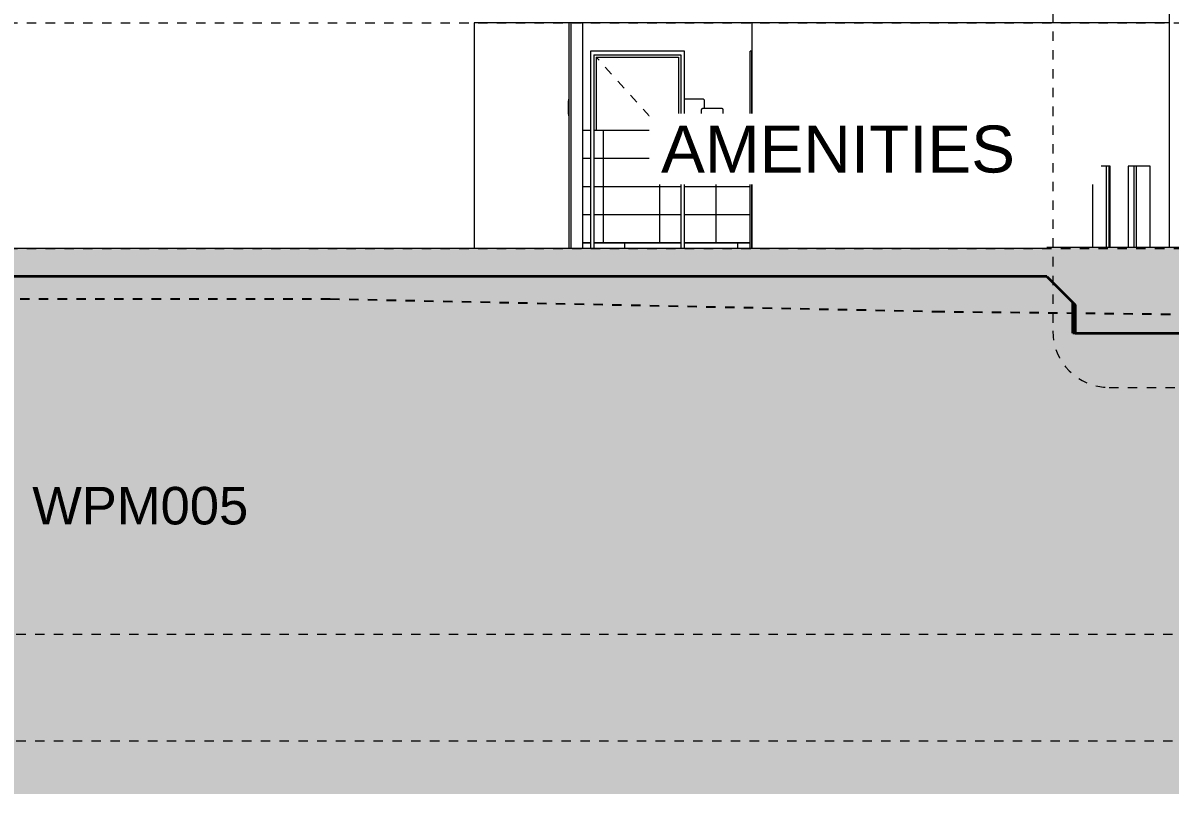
# Model space of a CAD drawing. Header units: metres. Extents: x 4238 to 4687, y -1 to 29.
# Drawn here: x 4339.73 to 4351.93, y -0.57 to 7.64 of the extents above; entities that cross this region are included whole.
import ezdxf

# ---------------------------------------------------------------- set-up
doc = ezdxf.new("R2010")
doc.units = ezdxf.units.M
for name, pattern in [('AEC_Center', [0.024, 0.012, -0.004, 0.004, -0.004]), ('AEC_Double Dash', [0.039, 0.015, -0.004, 0.006, -0.004, 0.006, -0.004]), ('Dash Small', [0.009, 0.003, -0.0015, 0.003, -0.0015]), ('Existing Ground', [0.0045, 0.003, -0.0015])]:
    doc.linetypes.add(name, pattern=pattern)
for name, color, linetype, lineweight in [('A-ANNO-SYMB', 150, 'Continuous', 5), ('A-DETL', 90, 'Continuous', 13), ('A-DETL-GENF', 92, 'Continuous', 5), ('A-DOOR', 31, 'Continuous', 5), ('A-DOOR-FRAM', 31, 'Continuous', 5), ('A-FLOR', 192, 'Continuous', 5), ('A-FLOR-LEVL', 51, 'Continuous', 5), ('A-FLOR-PATT', 8, 'Continuous', 15), ('A-GENM', 13, 'Continuous', 5), ('A-SIGN', 13, 'Continuous', 5), ('A-WALL', 113, 'Continuous', 5), ('C-PRKG', 70, 'Continuous', 5), ('G-ANNO-TEXT', 231, 'Continuous', 5), ('S-BEAM', 12, 'Continuous', 5)]:
    doc.layers.add(name, color=color, linetype=linetype, lineweight=lineweight)
doc.styles.add('Arial', font='arial.ttf', dxfattribs={"height": 0.5})
doc.styles.add('Arial_2', font='arial.ttf', dxfattribs={"height": 0.4})
pattern_1 = [(50, (4308.747, 10.391), (1.45713, -0.127218), [0.1524, -1.676]), (355, (4308.747, 10.391), (-0.281945, 1.52839), [0.12192, -1.341]), (100.451, (4308.868, 10.38), (1.175465, 1.400456), [0.12952, -1.425]), (46.184, (4308.747, 10.797), (2.16904, -0.33638), [0.2286, -2.515]), (96.636, (4308.927, 10.769), (1.89894, 1.97971), [0.19428, -2.137]), (351.184, (4308.747, 10.797), (1.8988, 1.97937), [0.18288, -2.012]), (21, (4308.95, 10.695), (1.212757, -0.817698), [0.1524, -1.676]), (326, (4308.95, 10.695), (0.494383, 1.47345), [0.12192, -1.341]), (71.451, (4309.051, 10.627), (1.70704, 0.65499), [0.12952, -1.425]), (37.5, (4308.747, 10.391), (0.0247086, 0.6764346), [0.06706, -1.258, 0.06706, -1.294, -1.346]), (37.5, (4308.747, 10.391), (0.0247086, 0.6764346), [-2.686, 0.06706, -1.279]), (7.5, (4308.747, 10.391), (0.534554, 0.80144), [0.06706, -0.70917, 0.06706, -1.227, -0.51308]), (7.5, (4308.747, 10.391), (0.534554, 0.80144), [-2.071, 0.06706, -0.44602]), (327.5, (4308.294, 10.391), (1.084723, -0.0458285), [0.06706, -0.44094, 0.06706, -1.518, -2.103]), (327.5, (4308.294, 10.391), (1.084723, -0.0458285), [-2.093, 0.06706, -2.036]), (317.5, (4308.09, 10.391), (1.18503, 0.203417), [0.06706, -0.59334, 0.06706, -0.98552, -1.494]), (317.5, (4308.09, 10.391), (1.18503, 0.203417), [-1.713, 0.06706, -1.426])]

# ---------------------------------------------------------------- blocks, each defined once
blk = doc.blocks.new('Structural Framing 24 - Structural Framing 1-1264814-SECTION - GRIDS C4-C5')
at = {"layer": 'S-BEAM'}
blk.add_line((4351.922, 14.954), (4351.922, 5.25), dxfattribs=at)
blk = doc.blocks.new('Bollard_Typical - 150mm Diameter - BOL002 _removable_-1561748-SECTION - GRIDS C4-C5')
at = {"layer": 'C-PRKG'}
for p, q in [((4351.546, 6.115), (4351.546, 5.25)), ((4351.572, 6.115), (4351.546, 6.115))]:
    blk.add_line(p, q, dxfattribs=at)
blk = doc.blocks.new('Bollard_Typical - 150mm Diameter - BOL002 _removable_-V101-SECTION - GRIDS C4-C5')
at = {"layer": 'C-PRKG'}
for p, q in [((4351.572, 6.115), (4351.572, 5.25)), ((4351.635, 6.115), (4351.572, 6.115)), ((4351.722, 6.115), (4351.635, 6.115)), ((4351.722, 5.25), (4351.722, 6.115))]:
    blk.add_line(p, q, dxfattribs=at)
blk = doc.blocks.new('Bollard_Typical - 150mm Diameter - BOL002 _removable_-V106-SECTION - GRIDS C4-C5')
at = {"layer": 'C-PRKG'}
for p, q in [((4351.486, 6.115), (4351.486, 5.25)), ((4351.547, 6.115), (4351.486, 6.115))]:
    blk.add_line(p, q, dxfattribs=at)
blk = doc.blocks.new('WALL_FINISH - M-TIL2 Wall Tile-3364696-SECTION - GRIDS C4-C5')
at = {"layer": 'A-GENM'}
h = blk.add_hatch(dxfattribs=at)
h.set_pattern_fill('FP_98', color=256, style=0, pattern_type=2)
h.set_pattern_definition([(0, (4345.904, 5.3), (0, 0.3), []), (90, (4345.904, 5.3), (-0.6, 4e-17), [])])
h.paths.add_polyline_path([(4345.682, 5.3), (4345.766, 5.3), (4345.766, 6.5), (4345.682, 6.5), (4345.682, 5.336)])
h.paths.add_polyline_path([(4346.728, 5.3), (4346.728, 6.5), (4345.804, 6.5), (4345.804, 5.3), (4346.698, 5.3)])
h.paths.add_polyline_path([(4346.946, 5.3), (4347.467, 5.3), (4347.467, 6.5), (4346.766, 6.5), (4346.766, 5.3)])
for p, q in [((4345.682, 6.5), (4345.766, 6.5)), ((4345.804, 6.5), (4346.728, 6.5)), ((4346.766, 6.5), (4347.467, 6.5)), ((4345.766, 5.3), (4345.682, 5.3)), ((4346.728, 5.3), (4345.804, 5.3)), ((4347.467, 5.3), (4346.766, 5.3))]:
    blk.add_line(p, q, dxfattribs=at)
blk = doc.blocks.new('WALL_FINISH - M-FLT1 - Skirting Tile-2936430-SECTION - GRIDS C4-C5')
at = {"layer": 'A-GENM'}
h = blk.add_hatch(dxfattribs=at)
h.set_pattern_fill('FP_99', color=256, style=0, pattern_type=2)
h.set_pattern_definition([(0, (4346.133, 5.2), (0, 0.6), []), (90, (4346.133, 5.2), (-0.6, 4e-17), [])])
h.paths.add_polyline_path([(4347.467, 5.24), (4347.467, 5.3), (4346.766, 5.3), (4346.766, 5.24), (4347.441, 5.24)])
h.paths.add_polyline_path([(4345.682, 5.24), (4345.766, 5.24), (4345.766, 5.3), (4345.682, 5.3)])
h.paths.add_polyline_path([(4345.804, 5.24), (4346.728, 5.24), (4346.728, 5.3), (4345.804, 5.3)])
for p, q in [((4345.682, 5.3), (4345.766, 5.3)), ((4345.804, 5.3), (4346.728, 5.3)), ((4346.766, 5.3), (4347.467, 5.3))]:
    blk.add_line(p, q, dxfattribs=at)
blk = doc.blocks.new('SIGNAGE - SIGNAGE - AMBULANT-2704061-SECTION - GRIDS C4-C5')
at = {"layer": 'A-SIGN'}
for p, q in [((4347.16, 6.73), (4346.965, 6.73)), ((4346.945, 6.71), (4346.945, 6.57)), ((4347.18, 6.57), (4347.18, 6.71)), ((4346.965, 6.55), (4347.16, 6.55))]:
    blk.add_line(p, q, dxfattribs=at)
for centre, start, end in [((4346.965, 6.71), 90, 180), ((4346.965, 6.71), 120, 164.0906), ((4347.16, 6.71), 0, 90), ((4347.16, 6.71), 15, 60), ((4346.965, 6.57), 180, 255), ((4346.965, 6.57), 180, 270), ((4347.16, 6.57), 270, 0), ((4347.16, 6.57), 270, 345)]:
    blk.add_arc(centre, 0.02, start, end, dxfattribs=at)
blk = doc.blocks.new('SIGNAGE - SIGNAGE - PWD-2703450-SECTION - GRIDS C4-C5')
at = {"layer": 'A-SIGN'}
for p, q in [((4345.538, 6.83), (4345.535, 6.83)), ((4345.535, 6.83), (4345.535, 6.81)), ((4345.535, 6.83), (4345.535, 6.81)), ((4345.535, 6.67), (4345.535, 6.81)), ((4345.535, 6.67), (4345.535, 6.65)), ((4345.535, 6.67), (4345.535, 6.65)), ((4345.535, 6.65), (4345.538, 6.65))]:
    blk.add_line(p, q, dxfattribs=at)
blk = doc.blocks.new('SIGNAGE - SIGNAGE - FEMALE TOILET-2702952-SECTION - GRIDS C4-C5')
at = {"layer": 'A-SIGN'}
for p, q in [((4346.96, 6.83), (4346.766, 6.83)), ((4346.98, 6.73), (4346.98, 6.81)), ((4346.766, 6.65), (4346.945, 6.65))]:
    blk.add_line(p, q, dxfattribs=at)
for start, end in [(0, 90), (15, 60)]:
    blk.add_arc((4346.96, 6.81), 0.02, start, end, dxfattribs=at)
blk = doc.blocks.new('Bollard_Typical - 150mm Diameter - BOL002 _removable_-V112-SECTION - GRIDS C4-C5')
at = {"layer": 'C-PRKG'}
for p, q in [((4351.297, 6.115), (4351.285, 6.115)), ((4351.297, 5.25), (4351.297, 6.115))]:
    blk.add_line(p, q, dxfattribs=at)
blk = doc.blocks.new('Bollard_Typical - 150mm Diameter - BOL002 _removable_-V113-SECTION - GRIDS C4-C5')
at = {"layer": 'C-PRKG'}
for p, q in [((4351.286, 6.115), (4351.255, 6.115)), ((4351.286, 5.25), (4351.286, 6.115))]:
    blk.add_line(p, q, dxfattribs=at)
blk = doc.blocks.new('Bollard_Typical - 150mm Diameter - BOL002 _removable_-V114-SECTION - GRIDS C4-C5')
at = {"layer": 'C-PRKG'}
for p, q in [((4351.106, 6.115), (4351.106, 5.25)), ((4351.166, 6.115), (4351.106, 6.115)), ((4351.256, 6.115), (4351.166, 6.115)), ((4351.256, 5.25), (4351.256, 6.115))]:
    blk.add_line(p, q, dxfattribs=at)
blk = doc.blocks.new('X_Door-Frame-Metal - Standard-1022422-SECTION - GRIDS C4-C5')
at = {"layer": 'A-DOOR-FRAM'}
for p, q in [((4347.467, 5.24), (4347.467, 7.34)), ((4347.481, 7.34), (4347.467, 7.34)), ((4347.481, 7.34), (4347.481, 5.24))]:
    blk.add_line(p, q, dxfattribs=at)
blk = doc.blocks.new('X_Door-Panel-Hinge-Standard - Standard-1773919-SECTION - GRIDS C4-C5')
at = {"layer": 'A-DOOR', "linetype": 'Dash Small'}
blk.add_line((4346.528, 6.5), (4345.829, 7.275), dxfattribs=at)
blk = doc.blocks.new('X_Door-Frame-Metal - Standard-V115-SECTION - GRIDS C4-C5')
at = {"layer": 'A-DOOR-FRAM'}
for p, q in [((4345.766, 7.34), (4345.766, 5.24)), ((4346.766, 7.34), (4345.766, 7.34)), ((4346.766, 5.24), (4346.766, 7.34)), ((4345.804, 7.302), (4345.804, 5.24)), ((4345.804, 7.302), (4346.728, 7.302)), ((4345.829, 7.277), (4345.829, 6.5)), ((4345.829, 7.277), (4346.703, 7.277)), ((4346.703, 7.277), (4346.703, 6.5)), ((4346.728, 7.302), (4346.728, 5.24))]:
    blk.add_line(p, q, dxfattribs=at)

msp = doc.modelspace()

# ---------------------------------------------------------------- hatches: boundary and pattern name
at = {"layer": 'A-DETL-GENF'}
msp.add_hatch(color=9, dxfattribs=at).paths.add_polyline_path([(4293.4915, -0.5666), (4372.6828, -0.5666), (4372.6828, 3.4951), (4371.5082, 3.5731), (4369.5282, 3.5731), (4367.5873, 3.9647), (4363.0829, 4.2639), (4361.0156, 5.0163), (4353.3223, 5.2812), (4353.3223, 4.34), (4350.8982, 4.34), (4350.8982, 4.6641), (4350.6223, 4.94), (4335.0823, 4.94), (4334.6823, 4.54), (4334.6823, 4.14), (4330.6823, 4.14), (4330.6823, 4.54), (4330.2823, 4.94), (4314.6823, 4.94), (4314.3823, 4.64), (4314.3823, 4.34), (4311.9823, 4.34), (4311.9823, 4.94), (4270.8001, 4.94), (4277.9007, 5.1035), (4268.0446, 5.0624), (4264.6562, 5.24), (4248.8416, 5.24), (4245.9767, 5.0899), (4245.9767, -0.5666), (4289.5319, -0.5666)])
h = msp.add_hatch(dxfattribs=at)
h.set_pattern_fill('FP_103', style=0, pattern_type=2)
h.set_pattern_definition(pattern_1)
h.paths.add_polyline_path([(4333.0871, 4.14), (4334.6823, 4.14), (4334.6823, 4.54), (4335.0923, 4.95), (4335.0923, 5.25), (4330.2823, 5.25), (4330.2823, 4.94), (4330.6823, 4.54), (4330.6823, 4.14), (4332.0972, 4.14)])
h.paths.add_polyline_path([(4314.2792, 4.34), (4314.3823, 4.34), (4314.3823, 4.64), (4314.6823, 4.94), (4314.6823, 5.24), (4311.9823, 5.24), (4311.9823, 4.34), (4313.7842, 4.34)])
h.paths.add_polyline_path([(4352.885, 4.34), (4353.3223, 4.34), (4353.3223, 5.25), (4350.6223, 5.25), (4350.6223, 4.94), (4350.9223, 4.64), (4350.9223, 4.34), (4352.39, 4.34)])
at = {"layer": 'A-FLOR-PATT', "lineweight": 5}
h = msp.add_hatch(dxfattribs=at)
h.set_pattern_fill('FP_103', color=256, style=0, pattern_type=2)
h.set_pattern_definition(pattern_1)
h.paths.add_polyline_path([(4314.6823, 4.94), (4330.2823, 4.94), (4330.2823, 5.24), (4314.6823, 5.24), (4314.6823, 5.117)])
h.paths.add_polyline_path([(4338.5315, 4.94), (4350.6223, 4.94), (4350.6223, 5.24), (4335.0923, 5.24), (4335.0923, 4.95), (4335.0823, 4.94), (4338.0366, 4.94)])

# ---------------------------------------------------------------- linework, layer by layer
at = {"layer": 'A-ANNO-SYMB', "linetype": 'AEC_Double Dash'}
msp.add_line((4351.2841, 3.7618), (4353.1307, 3.7618), dxfattribs=at)
msp.add_arc((4351.2841, 4.3618), 0.6, 180, 270, dxfattribs=at)
at = {"layer": 'A-DETL', "lineweight": 15}
msp.add_line((4353.3223, 5.25), (4350.6223, 5.25), dxfattribs=at)
at = {"layer": 'A-DETL', "lineweight": 35}
for p, q in [((4350.6223, 4.94), (4335.0823, 4.94)), ((4350.6223, 4.94), (4350.9223, 4.64)), ((4350.8982, 4.34), (4350.8982, 4.6641)), ((4350.9223, 4.64), (4350.9223, 4.34)), ((4350.9223, 4.34), (4350.8982, 4.34)), ((4350.9223, 4.34), (4353.3223, 4.34))]:
    msp.add_line(p, q, dxfattribs=at)
at = {"layer": 'A-DETL', "linetype": 'Existing Ground', "lineweight": 25}
for p, q in [((4342.9996, 4.7), (4334.3957, 4.7)), ((4349.498, 4.5649), (4342.9996, 4.7)), ((4354.1354, 4.5128), (4349.498, 4.5649))]:
    msp.add_line(p, q, dxfattribs=at)
at = {"layer": 'A-FLOR', "lineweight": 15}
msp.add_line((4350.6223, 5.24), (4335.0923, 5.24), dxfattribs=at)
at = {"layer": 'A-FLOR'}
msp.add_line((4350.9223, 4.54), (4350.8982, 4.54), dxfattribs=at)
at = {"layer": 'A-FLOR-LEVL', "linetype": 'AEC_Center'}
for p, q in [((4238.5718, 7.64), (4377.8201, 7.64)), ((4238.5718, 5.24), (4377.8201, 5.24)), ((4240.86, 1.134), (4377.8013, 1.134)), ((4240.86, 0), (4377.8013, 0))]:
    msp.add_line(p, q, dxfattribs=at)
at = {"layer": 'A-WALL'}
for p, q in [((4344.5303, 7.64), (4344.5303, 5.24)), ((4351.9223, 7.64), (4344.5303, 7.64)), ((4345.5383, 7.64), (4345.5383, 5.24)), ((4345.5623, 5.24), (4345.5623, 7.64)), ((4345.6823, 7.64), (4345.6823, 5.24)), ((4347.4823, 7.64), (4347.4823, 5.24)), ((4345.8043, 7.3), (4346.7283, 7.3))]:
    msp.add_line(p, q, dxfattribs=at)

# ---------------------------------------------------------------- block references
at = {"layer": 'A-DOOR'}
msp.add_blockref('X_Door-Panel-Hinge-Standard - Standard-1773919-SECTION - GRIDS C4-C5', (0, 0), dxfattribs=at)
at = {"layer": 'A-DOOR-FRAM'}
for name in ['X_Door-Frame-Metal - Standard-V115-SECTION - GRIDS C4-C5', 'X_Door-Frame-Metal - Standard-1022422-SECTION - GRIDS C4-C5']:
    msp.add_blockref(name, (0, 0), dxfattribs=at)
at = {"layer": 'A-GENM'}
for name in ['WALL_FINISH - M-TIL2 Wall Tile-3364696-SECTION - GRIDS C4-C5', 'WALL_FINISH - M-FLT1 - Skirting Tile-2936430-SECTION - GRIDS C4-C5']:
    msp.add_blockref(name, (0, 0), dxfattribs=at)
at = {"layer": 'A-SIGN'}
for name in ['SIGNAGE - SIGNAGE - PWD-2703450-SECTION - GRIDS C4-C5', 'SIGNAGE - SIGNAGE - FEMALE TOILET-2702952-SECTION - GRIDS C4-C5', 'SIGNAGE - SIGNAGE - AMBULANT-2704061-SECTION - GRIDS C4-C5']:
    msp.add_blockref(name, (0, 0), dxfattribs=at)
at = {"layer": 'C-PRKG'}
for name in ['Bollard_Typical - 150mm Diameter - BOL002 _removable_-V114-SECTION - GRIDS C4-C5', 'Bollard_Typical - 150mm Diameter - BOL002 _removable_-V113-SECTION - GRIDS C4-C5', 'Bollard_Typical - 150mm Diameter - BOL002 _removable_-V112-SECTION - GRIDS C4-C5', 'Bollard_Typical - 150mm Diameter - BOL002 _removable_-V106-SECTION - GRIDS C4-C5', 'Bollard_Typical - 150mm Diameter - BOL002 _removable_-1561748-SECTION - GRIDS C4-C5', 'Bollard_Typical - 150mm Diameter - BOL002 _removable_-V101-SECTION - GRIDS C4-C5']:
    msp.add_blockref(name, (0, 0), dxfattribs=at)
at = {"layer": 'S-BEAM'}
msp.add_blockref('Structural Framing 24 - Structural Framing 1-1264814-SECTION - GRIDS C4-C5', (0, 0), dxfattribs=at)

# ---------------------------------------------------------------- texts
at = {"layer": 'G-ANNO-TEXT', "color": 7, "insert": (4339.8292, 2.7026), "char_height": 0.4, "width": 2.854007, "attachment_point": 1, "style": 'Arial_2'}
msp.add_mtext('WPM005', dxfattribs=at)

# ---------------------------------------------------------------- next in the draw order: texts
at = {"layer": 'G-ANNO-TEXT', "color": 7, "insert": (4346.5184, 6.548), "char_height": 0.5, "width": 4.553585, "attachment_point": 1, "style": 'Arial', "bg_fill": 3, "box_fill_scale": 1.25, "bg_fill_color": 256, "bg_fill_true_color": 13158600, "bg_fill_transparency": 0}
msp.add_mtext('AMENITIES', dxfattribs=at)

# ---------------------------------------------------------------- next in the draw order: linework, layer by layer
at = {"layer": 'A-ANNO-SYMB', "linetype": 'AEC_Double Dash'}
msp.add_line((4350.6841, 10.9493), (4350.6841, 4.3618), dxfattribs=at)

doc.saveas('drawing.dxf')
